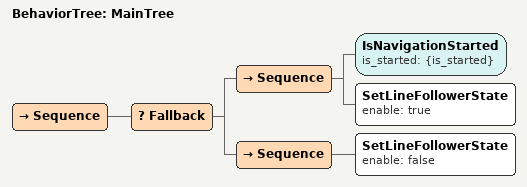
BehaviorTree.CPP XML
<root BTCPP_format="4">
    <BehaviorTree ID="MainTree">
        <Sequence>
            <!-- Check if /navigation/start was triggered -->
            <Fallback>
                <Sequence>
                    <IsNavigationStarted is_started="{is_started}"/>
                    <SetLineFollowerState enable="true"/>
                </Sequence>
                <Sequence>
                    <SetLineFollowerState enable="false"/>
                </Sequence>
            </Fallback>
        </Sequence>
    </BehaviorTree>
</root>
